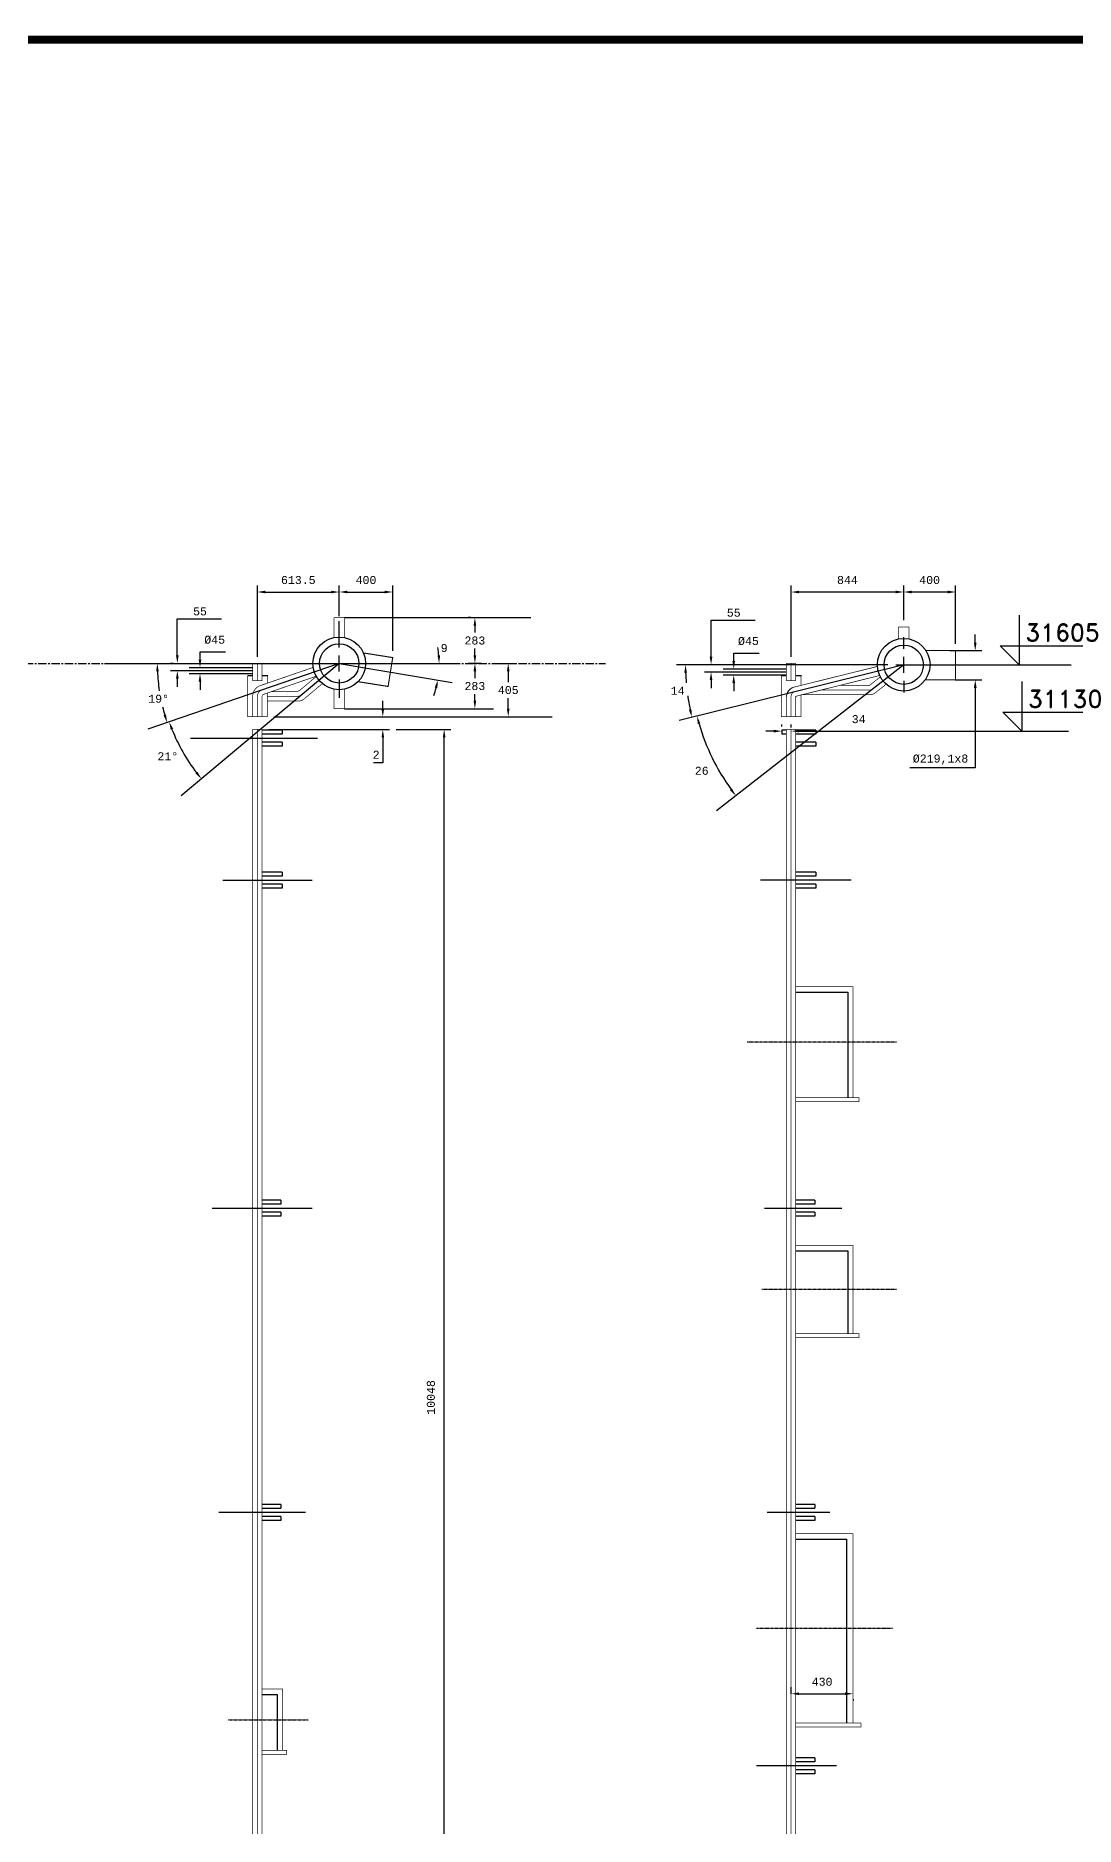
# Model space of a CAD drawing. Extents: x 13210 to 94108, y -7390 to 36310.
# Drawn here: x 45680 to 53469, y 22887 to 36310 of the extents above; entities that cross this region are included whole.
import ezdxf
from ezdxf.enums import TextEntityAlignment as Align

# ---------------------------------------------------------------- set-up
doc = ezdxf.new("R2010")
doc.units = 0
doc.header["$MEASUREMENT"] = 0
doc.header["$PDMODE"] = 3
for name, pattern in [('C3', [3.88, 2, -0.5, 0.88, -0.5]), ('CENTERX2', [100, 62.5, -12.5, 12.5, -12.5]), ('DASHEDX2', [1.5, 1, -0.5])]:
    doc.linetypes.add(name, pattern=pattern)
doc.layers.get('0').update_dxf_attribs({"linetype": 'CONTINUOUS'})
doc.layers.get('DEFPOINTS').update_dxf_attribs({"linetype": 'CONTINUOUS'})
for name, color, linetype in [('LINIE', 7, 'DASHEDX2'), ('POZIOMY', 7, 'CONTINUOUS'), ('RAMKA', 7, 'CONTINUOUS'), ('ROZWINIECIE', 3, 'CONTINUOUS'), ('WYMIAR1', 7, 'CONTINUOUS')]:
    doc.layers.add(name, color=color, linetype=linetype)
doc.styles.add('MONOTXT', font='monotxt')
doc.styles.add('ROMAND', font='romand')
doc.styles.get("Standard").update_dxf_attribs({"font": 'romans.shx'})
doc.dimstyles.new('KWA', dxfattribs={"dimscale": 20, "dimtxt": 3, "dimasz": 3, "dimexe": 2.5, "dimexo": 2.5, "dimgap": 1.5, "dimtad": 0, "dimtih": 1, "dimtoh": 1, "dimdsep": 46, "dimtxsty": 'Standard', "dimcen": -3, "dimdle": 1.25, "dimadec": 0, "dimazin": 0, "dimtfac": 0.75, "dimtofl": 0, "dimtmove": 2, "dimatfit": 3, "dimfxl": 0, "dimtvp": 1.5, "dimtolj": 1, "dimtzin": 12, "dimarcsym": 0})
doc.dimstyles.get("Standard").update_dxf_attribs({"dimtxt": 0.18, "dimasz": 0.18, "dimexe": 0.18, "dimexo": 0.0625, "dimgap": 0.09, "dimtad": 0, "dimtih": 1, "dimtoh": 1, "dimdec": 4, "dimzin": 0, "dimdsep": 46, "dimtxsty": 'Standard', "dimcen": 0.09, "dimadec": 0, "dimazin": 0, "dimtfac": 1, "dimtdec": 4, "dimtofl": 0, "dimtmove": 0, "dimatfit": 3, "dimfxl": 0, "dimtolj": 1, "dimtzin": 0, "dimarcsym": 0})

# ---------------------------------------------------------------- blocks, each defined once
blk = doc.blocks.new('*D88')
at = {"color": 0, "linetype": 'ByBlock'}
for start, end in [(4.5939, 9.1879), (341.2146, 345.8086)]:
    blk.add_arc((47953, 31605), 749, start, end, dxfattribs=at)
for points in [[(48710, 31665), (48690, 31665), (48702, 31605)], [(48669, 31424), (48689, 31419), (48692, 31480)]]:
    blk.add_solid(points, dxfattribs=at)
at = {"layer": 'DEFPOINTS', "color": 0, "linetype": 'ByBlock'}
for p in [(47953, 31605), (47953, 31605), (48810, 31605), (48800, 31462)]:
    blk.add_point(p, dxfattribs=at)
at = {"color": 0, "linetype": 'ByBlock', "style": 'MONOTXT'}
blk.add_text('9', height=60, dxfattribs=at).set_placement((48740, 31720), align=Align.MIDDLE_CENTER)
blk = doc.blocks.new('*D87')
at = {"color": 0, "linetype": 'ByBlock'}
for p, q in [((47340, 31655), (47340, 32190)), ((47400, 32140), (47893.5, 32140)), ((47953.5, 31960), (47953.5, 32190))]:
    blk.add_line(p, q, dxfattribs=at)
for points in [[(47400, 32150), (47400, 32130), (47340, 32140)], [(47893.5, 32150), (47893.5, 32130), (47953.5, 32140)]]:
    blk.add_solid(points, dxfattribs=at)
at = {"layer": 'DEFPOINTS', "color": 0, "linetype": 'ByBlock'}
for p in [(47953.5, 32140), (47953.5, 31910), (47340, 31605)]:
    blk.add_point(p, dxfattribs=at)
at = {"color": 0, "linetype": 'ByBlock', "style": 'MONOTXT'}
blk.add_text('613.5', height=60, dxfattribs=at).set_placement((47646.75, 32230), align=Align.MIDDLE_CENTER)
blk = doc.blocks.new('*D86')
at = {"color": 0, "linetype": 'ByBlock'}
for p, q in [((47954, 31960), (47954, 32190)), ((48014, 32140), (48294, 32140)), ((48354, 31698), (48354, 32190))]:
    blk.add_line(p, q, dxfattribs=at)
for points in [[(48014, 32150), (48014, 32130), (47954, 32140)], [(48294, 32150), (48294, 32130), (48354, 32140)]]:
    blk.add_solid(points, dxfattribs=at)
at = {"layer": 'DEFPOINTS', "color": 0, "linetype": 'ByBlock'}
for p in [(48354, 32140), (47954, 31910), (48354, 31648)]:
    blk.add_point(p, dxfattribs=at)
at = {"color": 0, "linetype": 'ByBlock', "style": 'MONOTXT'}
blk.add_text('400', height=60, dxfattribs=at).set_placement((48154, 32230), align=Align.MIDDLE_CENTER)
blk = doc.blocks.new('*D85')
at = {"color": 0, "linetype": 'ByBlock'}
for p, q in [((46740, 31665), (46740, 31725)), ((46710, 31605), (46690, 31605)), ((46710, 31550), (46690, 31550)), ((46740, 31490), (46740, 31430))]:
    blk.add_line(p, q, dxfattribs=at)
for points in [[(46730, 31665), (46750, 31665), (46740, 31605)], [(46730, 31490), (46750, 31490), (46740, 31550)]]:
    blk.add_solid(points, dxfattribs=at)
at = {"layer": 'DEFPOINTS', "color": 0, "linetype": 'ByBlock'}
for p in [(46740, 31605), (46760, 31605), (46760, 31550)]:
    blk.add_point(p, dxfattribs=at)
at = {"color": 0, "linetype": 'ByBlock', "style": 'MONOTXT'}
blk.add_text('55', height=60, dxfattribs=at).set_placement((46910, 31995), align=Align.MIDDLE_CENTER)
blk = doc.blocks.new('*D84')
at = {"color": 0, "linetype": 'ByBlock'}
for p, q in [((46910, 31632.5), (46910, 31692.5)), ((46910, 31692.5), (47100, 31692.5)), ((46940, 31572.5), (46860, 31572.5)), ((46940, 31527.5), (46860, 31527.5)), ((46910, 31467.5), (46910, 31407.5))]:
    blk.add_line(p, q, dxfattribs=at)
for points in [[(46900, 31632.5), (46920, 31632.5), (46910, 31572.5)], [(46900, 31467.5), (46920, 31467.5), (46910, 31527.5)]]:
    blk.add_solid(points, dxfattribs=at)
at = {"layer": 'DEFPOINTS', "color": 0, "linetype": 'ByBlock'}
for p in [(46910, 31572.5), (46990, 31572.5), (46990, 31527.5)]:
    blk.add_point(p, dxfattribs=at)
at = {"color": 0, "linetype": 'ByBlock', "style": 'MONOTXT'}
blk.add_text('%%C45', height=60, dxfattribs=at).set_placement((47020, 31782.5), align=Align.MIDDLE_CENTER)
blk = doc.blocks.new('*D293')
at = {"color": 0, "linetype": 'ByBlock'}
for p, q in [((48380, 31110), (48790, 31110)), ((48740, 21153), (48740, 31050)), ((48620, 21093), (48790, 21093))]:
    blk.add_line(p, q, dxfattribs=at)
for points in [[(48730, 31050), (48750, 31050), (48740, 31110)], [(48730, 21153), (48750, 21153), (48740, 21093)]]:
    blk.add_solid(points, dxfattribs=at)
at = {"layer": 'DEFPOINTS', "color": 0, "linetype": 'ByBlock'}
for p in [(48330, 31110), (48740, 31110), (48570, 21093)]:
    blk.add_point(p, dxfattribs=at)
at = {"color": 0, "linetype": 'ByBlock', "style": 'MONOTXT'}
blk.add_text('10048', height=60, rotation=90, dxfattribs=at).set_placement((48640, 26101.5), align=Align.MIDDLE_CENTER)
blk = doc.blocks.new('*D82')
at = {"color": 0, "linetype": 'ByBlock'}
for p, q in [((49120, 31605), (49270, 31605)), ((49220, 31545), (49220, 31465)), ((49220, 31265), (49220, 31345)), ((49140, 31205), (49270, 31205))]:
    blk.add_line(p, q, dxfattribs=at)
for points in [[(49210, 31545), (49230, 31545), (49220, 31605)], [(49210, 31265), (49230, 31265), (49220, 31205)]]:
    blk.add_solid(points, dxfattribs=at)
at = {"layer": 'DEFPOINTS', "color": 0, "linetype": 'ByBlock'}
for p in [(49070, 31605), (49090, 31205), (49220, 31205)]:
    blk.add_point(p, dxfattribs=at)
at = {"color": 0, "linetype": 'ByBlock', "style": 'MONOTXT'}
blk.add_text('405', height=60, dxfattribs=at).set_placement((49220, 31405), align=Align.MIDDLE_CENTER)
blk = doc.blocks.new('*D81')
at = {"color": 0, "linetype": 'ByBlock'}
for p, q in [((48970, 31545), (48970, 31495)), ((49000, 31605), (49020, 31605)), ((48970, 31325), (48970, 31375)), ((48920, 31265), (48920, 31265))]:
    blk.add_line(p, q, dxfattribs=at)
for points in [[(48960, 31545), (48980, 31545), (48970, 31605)], [(48960, 31325), (48980, 31325), (48970, 31265)]]:
    blk.add_solid(points, dxfattribs=at)
at = {"layer": 'DEFPOINTS', "color": 0, "linetype": 'ByBlock'}
for p in [(48950, 31605), (48970, 31605), (48970, 31265)]:
    blk.add_point(p, dxfattribs=at)
at = {"color": 0, "linetype": 'ByBlock', "style": 'MONOTXT'}
blk.add_text('283', height=60, dxfattribs=at).set_placement((48970, 31435), align=Align.MIDDLE_CENTER)
blk = doc.blocks.new('*D80')
at = {"color": 0, "linetype": 'ByBlock'}
for p, q in [((48940, 31948), (48920, 31948)), ((48970, 31888), (48970, 31836.5)), ((48970, 31665), (48970, 31716.5)), ((49020, 31605), (48920, 31605))]:
    blk.add_line(p, q, dxfattribs=at)
for points in [[(48960, 31888), (48980, 31888), (48970, 31948)], [(48960, 31665), (48980, 31665), (48970, 31605)]]:
    blk.add_solid(points, dxfattribs=at)
at = {"layer": 'DEFPOINTS', "color": 0, "linetype": 'ByBlock'}
for p in [(48990, 31948), (48970, 31605), (49070, 31605)]:
    blk.add_point(p, dxfattribs=at)
at = {"color": 0, "linetype": 'ByBlock', "style": 'MONOTXT'}
blk.add_text('283', height=60, dxfattribs=at).set_placement((48970, 31776.5), align=Align.MIDDLE_CENTER)
blk = doc.blocks.new('*D79')
at = {"color": 0, "linetype": 'ByBlock'}
for p, q in [((50910, 31622.5), (50910, 31682.5)), ((50910, 31682.5), (51100, 31682.5)), ((50940, 31562.5), (50860, 31562.5)), ((50940, 31517.5), (50860, 31517.5)), ((50910, 31457.5), (50910, 31397.5))]:
    blk.add_line(p, q, dxfattribs=at)
for points in [[(50900, 31622.5), (50920, 31622.5), (50910, 31562.5)], [(50900, 31457.5), (50920, 31457.5), (50910, 31517.5)]]:
    blk.add_solid(points, dxfattribs=at)
at = {"layer": 'DEFPOINTS', "color": 0, "linetype": 'ByBlock'}
for p in [(50910, 31562.5), (50990, 31562.5), (50990, 31517.5)]:
    blk.add_point(p, dxfattribs=at)
at = {"color": 0, "linetype": 'ByBlock', "style": 'MONOTXT'}
blk.add_text('%%C45', height=60, dxfattribs=at).set_placement((51020, 31772.5), align=Align.MIDDLE_CENTER)
blk = doc.blocks.new('*D78')
at = {"color": 0, "linetype": 'ByBlock'}
for p, q in [((50740, 31655), (50740, 31715)), ((50710, 31595), (50690, 31595)), ((50710, 31540), (50690, 31540)), ((50740, 31480), (50740, 31420))]:
    blk.add_line(p, q, dxfattribs=at)
for points in [[(50730, 31655), (50750, 31655), (50740, 31595)], [(50730, 31480), (50750, 31480), (50740, 31540)]]:
    blk.add_solid(points, dxfattribs=at)
at = {"layer": 'DEFPOINTS', "color": 0, "linetype": 'ByBlock'}
for p in [(50740, 31595), (50760, 31595), (50760, 31540)]:
    blk.add_point(p, dxfattribs=at)
at = {"color": 0, "linetype": 'ByBlock', "style": 'MONOTXT'}
blk.add_text('55', height=60, dxfattribs=at).set_placement((50910, 31985), align=Align.MIDDLE_CENTER)
blk = doc.blocks.new('*D77')
at = {"color": 0, "linetype": 'ByBlock'}
for p, q in [((52184, 31928), (52184, 32190)), ((52513, 32140), (52244, 32140)), ((52573, 31751), (52573, 32190))]:
    blk.add_line(p, q, dxfattribs=at)
for points in [[(52244, 32150), (52244, 32130), (52184, 32140)], [(52513, 32150), (52513, 32130), (52573, 32140)]]:
    blk.add_solid(points, dxfattribs=at)
at = {"layer": 'DEFPOINTS', "color": 0, "linetype": 'ByBlock'}
for p in [(52184, 32140), (52184, 31878), (52573, 31701)]:
    blk.add_point(p, dxfattribs=at)
at = {"color": 0, "linetype": 'ByBlock', "style": 'MONOTXT'}
blk.add_text('400', height=60, dxfattribs=at).set_placement((52378, 32230), align=Align.MIDDLE_CENTER)
blk = doc.blocks.new('*D76')
at = {"color": 0, "linetype": 'ByBlock'}
for p, q in [((51340, 31655), (51340, 32190)), ((52124, 32140), (51400, 32140)), ((52184, 31928), (52184, 32190))]:
    blk.add_line(p, q, dxfattribs=at)
for points in [[(51400, 32150), (51400, 32130), (51340, 32140)], [(52124, 32150), (52124, 32130), (52184, 32140)]]:
    blk.add_solid(points, dxfattribs=at)
at = {"layer": 'DEFPOINTS', "color": 0, "linetype": 'ByBlock'}
for p in [(51340, 32140), (52184, 31878), (51340, 31605)]:
    blk.add_point(p, dxfattribs=at)
at = {"color": 0, "linetype": 'ByBlock', "style": 'MONOTXT'}
blk.add_text('844', height=60, dxfattribs=at).set_placement((51762, 32230), align=Align.MIDDLE_CENTER)
blk = doc.blocks.new('POZ')
for p, q in [((0, 186), (0, 0)), ((0, 0), (-71, 71)), ((-71, 71), (387, 71))]:
    blk.add_line(p, q)
at = {"style": 'ROMAND', "flags": 4}
blk.add_attdef('POZIOM', (23, 88), '', height=65, dxfattribs=at)
blk = doc.blocks.new('*D295')
at = {"color": 0, "linetype": 'ByBlock'}
for p, q in [((51340, 23880), (51340, 23930)), ((51400, 23880), (51745, 23880)), ((51805, 23840), (51805, 23830))]:
    blk.add_line(p, q, dxfattribs=at)
for points in [[(51400, 23890), (51400, 23870), (51340, 23880)], [(51745, 23890), (51745, 23870), (51805, 23880)]]:
    blk.add_solid(points, dxfattribs=at)
at = {"layer": 'DEFPOINTS', "color": 0, "linetype": 'ByBlock'}
for p in [(51340, 23830), (51805, 23890), (51805, 23880)]:
    blk.add_point(p, dxfattribs=at)
at = {"color": 0, "linetype": 'ByBlock', "style": 'MONOTXT'}
blk.add_text('430', height=60, dxfattribs=at).set_placement((51572.5, 23970), align=Align.MIDDLE_CENTER)

msp = doc.modelspace()

# ---------------------------------------------------------------- linework, layer by layer
at = {"layer": 'DEFPOINTS', "color": 0, "linetype": 'ByBlock'}
for p in [(52480.0118, 31700.67439), (46193.5, 31605), (47953.5, 31605), (47953.5, 31605), (47953.5, 31605), (48013.5, 31605), (52064, 31595), (52184, 31595), (52184, 31595), (52184, 31595), (52519.99902, 31481.59878), (52720, 31481.59878), (47413.95227, 31204.79811), (47375, 31110), (48280, 31110), (51270, 31080.66479), (51340, 31097.04213), (51340, 31075.11544)]:
    msp.add_point(p, dxfattribs=at)
at = {"layer": 'LINIE'}
for p, q in [((47953.5, 31725), (47953.5, 31922.26155)), ((47953.5, 31545), (47953.5, 31665)), ((47953.5, 31485), (47953.5, 31347.73845))]:
    msp.add_line(p, q, dxfattribs=at)
at = {"layer": 'LINIE', "linetype": 'CENTERX2'}
msp.add_line((16197.95659, 31605), (49950, 31605), dxfattribs=at)
at = {"layer": 'LINIE', "linetype": 'Continuous'}
for p, q in [((46193.5, 31605), (48013.5, 31605)), ((47953.5, 31605), (46520, 31111.40637)), ((47953.5, 31605), (46770, 30611.92559)), ((47953.5, 31605), (48800, 31461.86324)), ((47953.5, 31605), (48810, 31605)), ((46840, 31044.87571), (47790, 31044.87571)), ((47080, 29980), (47750, 29980)), ((47000, 27520), (47750, 27520))]:
    msp.add_line(p, q, dxfattribs=at)
at = {"layer": 'LINIE', "linetype": 'DASHEDX2'}
for p, q in [((51375, 29141.125), (51765, 29141.125)), ((51765, 29141.125), (51765, 28348.875)), ((51375, 27201.125), (51765, 27201.125)), ((51765, 27201.125), (51765, 26578.875)), ((51375, 25040), (51755, 25040)), ((51755, 25040), (51755, 23660)), ((51755, 25040), (51755, 23660)), ((47375, 23875), (47490, 23875)), ((47490, 23455), (47490, 23875))]:
    msp.add_line(p, q, dxfattribs=at)
at = {"layer": 'RAMKA', "linetype": 'Continuous', "const_width": 60}
msp.add_lwpolyline([(13240, 36280), (94070, 36280), (94070, -7360), (13240, -7360)], close=True, dxfattribs=at)
at = {"layer": 'ROZWINIECIE', "linetype": 'Continuous'}
for p, q in [((47305, 31550), (46700, 31550)), ((47305, 31572.5), (46830, 31572.5)), ((51305, 31562.5), (50830, 31562.5)), ((47305, 31527.5), (46830, 31527.5)), ((47305, 31527.5), (46830, 31527.5)), ((47267.42157, 31515), (47305, 31515)), ((47375, 31515), (47417.42157, 31515)), ((51305, 31540), (50700, 31540)), ((51305, 31517.5), (50830, 31517.5)), ((51305, 31517.5), (50830, 31517.5)), ((51267.42157, 31515), (51305, 31515)), ((51375, 31515), (51417.42157, 31515)), ((47525.5, 31104.87571), (47375, 31104.87571)), ((47525.5, 31074.87571), (47375, 31074.87571)), ((47525.5, 31014.87571), (47375, 31014.87571)), ((47525.5, 31104.87571), (47525.5, 31075)), ((47525.5, 31014.87571), (47525.5, 30985)), ((51270, 31104.87571), (51270, 31074.87571)), ((51305, 31104.87571), (51270, 31104.87571)), ((51305, 31074.87571), (51270, 31074.87571)), ((51525.5, 31104.87571), (51375, 31104.87571)), ((51525.5, 31074.87571), (51375, 31074.87571)), ((51525.5, 31014.87571), (51375, 31014.87571)), ((51525.5, 31104.87571), (51525.5, 31075)), ((51525.5, 31014.87571), (51525.5, 30985)), ((47525.5, 30984.87571), (47375, 30984.87571)), ((51525.5, 30984.87571), (51375, 30984.87571)), ((47525.5, 30040), (47375, 30040)), ((47525.5, 30010), (47375, 30010)), ((47525.5, 29950), (47375, 29950)), ((47525.5, 30040), (47525.5, 30010.12429)), ((47525.5, 29950), (47525.5, 29920.12429)), ((51525.5, 30040), (51375, 30040)), ((51525.5, 30010), (51375, 30010)), ((51525.5, 29950), (51375, 29950)), ((51525.5, 30040), (51525.5, 30010.12429)), ((51525.5, 29950), (51525.5, 29920.12429)), ((47525.5, 29920), (47375, 29920)), ((51525.5, 29920), (51375, 29920)), ((47516.63344, 27580), (47375, 27580)), ((47516.63344, 27550), (47375, 27550)), ((47516.63344, 27580), (47516.63344, 27550.12429)), ((51516.63344, 27580), (51375, 27580)), ((51516.63344, 27550), (51375, 27550)), ((51516.63344, 27580), (51516.63344, 27550.12429)), ((47516.63344, 27490), (47375, 27490)), ((47516.63344, 27460), (47375, 27460)), ((47516.63344, 27490), (47516.63344, 27460.12429)), ((51516.63344, 27490), (51375, 27490)), ((51516.63344, 27460), (51375, 27460)), ((51516.63344, 27490), (51516.63344, 27460.12429)), ((47516.63344, 25300), (47375, 25300)), ((47516.63344, 25270), (47375, 25270)), ((47516.63344, 25300), (47516.63344, 25270.12429)), ((51516.63344, 25300), (51375, 25300)), ((51516.63344, 25270), (51375, 25270)), ((51516.63344, 25300), (51516.63344, 25270.12429)), ((47516.63344, 25210), (47375, 25210)), ((47516.63344, 25180), (47375, 25180)), ((47516.63344, 25210), (47516.63344, 25180.12429)), ((51516.63344, 25210), (51375, 25210)), ((51516.63344, 25180), (51375, 25180)), ((51516.63344, 25210), (51516.63344, 25180.12429)), ((51516.63344, 23400), (51375, 23400)), ((51516.63344, 23370), (51375, 23370)), ((51516.63344, 23400), (51516.63344, 23370.12429)), ((51516.63344, 23310), (51375, 23310)), ((51516.63344, 23280), (51375, 23280)), ((51516.63344, 23310), (51516.63344, 23280.12429))]:
    msp.add_line(p, q, dxfattribs=at)
at = {"layer": 'ROZWINIECIE', "const_width": 5}
for points in [[(47913.5, 31798.16345), (47913.5, 31948)], [(47993.5, 31948), (47993.5, 31798.16345)], [(52144, 31788.16345), (52144, 31878)], [(52224, 31878), (52224, 31788.16345)], [(47913.5, 31411.83655), (47913.5, 31265), (47993.5, 31265), (47993.5, 31411.83655)], [(51805, 25080), (51375, 25080)], [(51805, 23660), (51805, 25080)], [(51805, 23660), (51805, 25080)], [(51375, 23660), (51805, 23660)], [(51865, 23660), (51865, 23630), (51375, 23630)], [(51865, 23660), (51805, 23660)], [(51865, 23660), (51805, 23660)]]:
    msp.add_lwpolyline(points, dxfattribs=at)
at = {"layer": 'ROZWINIECIE', "linetype": 'Continuous'}
for points, const_width in [([(47913.5, 31948), (47993.5, 31948)], 5), ([(52144, 31878), (52224, 31878)], 5), ([(48128.13887, 31684.14849), (48354.18082, 31648.34696), (48319.90603, 31431.94444), (48093.86408, 31467.74597)], 8), ([(52344.04276, 31700.59135), (52572.90231, 31700.73113), (52573.03614, 31481.63117), (52344.17658, 31481.49139)], 8), ([(47340, 31605), (47340, 31475)], 5), ([(51305, 31605), (51375, 31605)], 5), ([(51305, 31605), (51305, 31475)], 5), ([(51340, 31605), (51340, 31475)], 5), ([(51375, 31605), (51375, 31475)], 5), ([(47413.95227, 31382.20209), (47413.95227, 31204.79811), (47267.42157, 31204.79811), (47267.42157, 31515)], 5), ([(47413.95227, 31515), (47413.95227, 31456.23554)], 5), ([(51413.95227, 31370.61623), (51413.95227, 31204.79811), (51267.42157, 31204.79811), (51267.42157, 31515)], 5), ([(51305, 31475), (51375, 31475)], 5), ([(52001.02359, 31513.30741), (51375, 31358.03701), (51375, 31205)], 5), ([(51413.95227, 31515), (51413.95227, 31439.67807)], 5), ([(52009.05652, 31503.85781), (51928.69703, 31440), (51704.89181, 31440)], 5), ([(47305, 31205), (47375, 31205)], 5), ([(51305, 31205), (51375, 31205)], 5), ([(47305, 31110), (47375, 31110)], 5), ([(51305, 31110), (51375, 31110)], 5), ([(51375, 29181.125), (51467.75, 29181.125), (51805, 29181.125), (51805, 28348.875)], 5), ([(51375, 28348.875), (51847.75, 28348.875), (51847.75, 28318.875), (51375, 28318.875)], 5), ([(51375, 27241.125), (51467.75, 27241.125), (51805, 27241.125), (51805, 26578.875)], 5), ([(51375, 26578.875), (51847.75, 26578.875), (51847.75, 26548.875), (51375, 26548.875)], 5), ([(47375, 23915), (47530, 23915), (47530, 23455)], 5), ([(47375, 23455), (47560, 23455), (47560, 23425), (47375, 23425)], 5), ([(47530, 23455), (47375, 23455)], 5)]:
    msp.add_lwpolyline(points, dxfattribs=dict(at, const_width=const_width))
at = {"layer": 'ROZWINIECIE', "linetype": 'Continuous', "const_width": 5}
msp.add_lwpolyline([(47305, 31605), (47305, 31475), (47375, 31475), (47375, 31605)], close=True, dxfattribs=at)
for points in [[(47305, 31205), (47305, 31358.09036, -0.3201025237), (47362.32671, 31438.45943), (47758.54998, 31574.89005)], [(51305, 31205), (51305, 31346.50449, -0.3201025237), (51362.32671, 31426.87357), (51987.17704, 31581.85296)], [(51984.17233, 31581.24882), (51358.14874, 31425.97842, 0.3446704251), (51305, 31358.03701), (51305, 31205, 0.1992718546)], [(51992.59796, 31547.27811), (51366.57437, 31392.00772, 0.3446704251), (51340, 31358.03701), (51340, 31205, 0.1992718546)], [(47340, 31205), (47340, 31358.09036, -0.3201025237), (47373.72159, 31405.36628), (47766.98554, 31540.77792)], [(47375, 31205), (47375, 31358.09036, -0.3201025237), (47385.11648, 31372.27313), (47781.33975, 31508.70375)], [(51375, 31205), (51375, 31346.50449, -0.3201025237), (51385.11648, 31360.68727), (52003.99284, 31514.18496)], [(52051.90514, 31448.4972), (51972.24673, 31385.1965, -0.1694626336), (51928.69703, 31370), (51413.95227, 31370)], [(52028.02985, 31474.22983), (51950.47188, 31412.59825, -0.1694626336), (51928.69703, 31405), (51563.77781, 31405)], [(47305, 21093), (47305, 31110, -0.3201025237)], [(47340, 21093), (47340, 31110, -0.3201025237)], [(47375, 21093), (47375, 31110, -0.3201025237)], [(51305, 31110), (51305, 20638.52584, 0.1992718546), (51325.57103, 20588.95995), (52391, 19526.47416), (52391, 13600), (52461, 13600), (52461, 19526.47416, 0.1992718546), (52440.42897, 19576.04005), (51375, 20638.52584), (51375, 31110)], [(51340, 31110), (51340, 20638.52584, 0.1992718546), (51350.28552, 20613.7429), (52415.71448, 19551.2571, -0.1992718546), (52426, 19526.47416), (52426, 13600, -0.1539097545)]]:
    msp.add_lwpolyline(points, format="xyb", dxfattribs=at)
at = {"layer": 'ROZWINIECIE', "const_width": 5}
for points in [[(47802.38888, 31478.20272), (47676.05143, 31372.193, -0.1763269807), (47637.48417, 31358.15567), (47413.95227, 31358.15567)], [(47827.28405, 31453.40299), (47688.79038, 31337.193, -0.1763269807), (47650.22313, 31323.15567), (47413.95227, 31323.15567)], [(47782.28892, 31507.0261), (47663.31247, 31407.193, -0.1763269807), (47624.74521, 31393.15567), (47445.76376, 31393.15567)]]:
    msp.add_lwpolyline(points, format="xyb", dxfattribs=at)
at = {"layer": 'ROZWINIECIE', "linetype": 'Continuous'}
for centre, radius in [((47953.5, 31605), 197.26155), ((47953.5, 31605), 147.26155), ((52184, 31595), 197.26155), ((52184, 31595), 147.26155)]:
    msp.add_circle(centre, radius, dxfattribs=at)
at = {"layer": 'WYMIAR1', "linetype": 'Continuous'}
for p, q in [((47993.5, 31948), (49390, 31948)), ((46740, 31725), (46740, 31940)), ((46740, 31940), (47070, 31940)), ((50740, 31930), (51070, 31930)), ((50740, 31715), (50740, 31930)), ((52184, 31715), (52184, 31802.26155)), ((52064, 31595), (50480, 31595)), ((52184, 31595), (50500, 31176.71749)), ((52184, 31595), (50780, 30498.65275)), ((52124, 31595), (52244, 31595)), ((52184, 31535), (52184, 31655)), ((52184, 31595), (53440, 31595)), ((52304, 31595), (52391.26155, 31595)), ((52184, 31475), (52184, 31387.73845)), ((47993.5, 31265), (49110, 31265)), ((51918.94899, 31097.04213), (53420, 31097.04213)), ((51790, 29980), (51110, 29980)), ((51140, 27520), (51720, 27520)), ((47700, 25240), (47050, 25240)), ((51630, 25240), (51160, 25240)), ((51680, 23340), (51080, 23340))]:
    msp.add_line(p, q, dxfattribs=at)
at = {"layer": 'WYMIAR1', "color": 0, "linetype": 'ByBlock'}
for p, q in [((52720, 31760.67439), (52720, 31820.67439)), ((52530.0118, 31700.67439), (52770, 31700.67439)), ((52569.99902, 31481.59878), (52770, 31481.59878)), ((52720, 31421.59878), (52720, 30821.59878)), ((48280, 31264.79811), (48280, 31324.79811)), ((47463.95227, 31204.79811), (49550, 31204.79811)), ((51270, 31130.66479), (51270, 31147.04213)), ((51340, 31125.11544), (51340, 31147.04213)), ((47425, 31110), (48330, 31110)), ((48280, 31050), (48280, 30860)), ((51210, 31097.04213), (51150, 31097.04213)), ((51400, 31097.04213), (51460, 31097.04213)), ((51460, 31097.04213), (51918.94899, 31097.04213)), ((48280, 30860), (48210, 30860)), ((52720, 30821.59878), (52230, 30821.59878))]:
    msp.add_line(p, q, dxfattribs=at)
at = {"layer": 'WYMIAR1', "linetype": 'C3'}
for p, q in [((52130, 28765), (51010, 28765)), ((52130, 26910), (51120, 26910)), ((52100, 24370), (51080, 24370)), ((47120, 23685), (47720, 23685))]:
    msp.add_line(p, q, dxfattribs=at)
at = {"layer": 'WYMIAR1', "color": 0, "linetype": 'ByBlock'}
for centre, radius, start, end in [((47953.5, 31605), 1363.89782, 182.520734324, 188.644574071), ((52184, 31595), 1635.66531, 182.101860035, 184.734305381), ((47953.5, 31605), 1363.89782, 193.785497868, 196.479265676), ((52184, 31595), 1635.66531, 188.185901494, 191.847330433), ((52184, 31595), 1596.30855, 196.102877584, 215.83166896), ((47953.5, 31605), 1347.69702, 201.551041295, 217.448958705)]:
    msp.add_arc(centre, radius, start, end, dxfattribs=at)
for points in [[(52710, 31760.67439), (52730, 31760.67439), (52720, 31700.67439)], [(46580.92435, 31544.79456), (46600.91951, 31545.23447), (46589.60218, 31605)], [(50539.43684, 31534.82668), (50559.43348, 31535.1935), (50548.33469, 31595)], [(52710, 31421.59878), (52730, 31421.59878), (52720, 31481.59878)], [(46655.15227, 31221.15228), (46636.10325, 31215.05844), (46663.90928, 31160.95831)], [(46690.63916, 31106.4852), (46709.3999, 31113.41589), (46679.22744, 31166.23277)], [(48270, 31264.79811), (48290, 31264.79811), (48280, 31204.79811)], [(50592.92511, 31261.4226), (50573.42975, 31256.95819), (50596.57066, 31200.70432)], [(50640.66417, 31149.65064), (50659.98033, 31154.8358), (50634.76678, 31210.19171)], [(48270, 31050), (48290, 31050), (48280, 31110)], [(51210, 31107.04213), (51210, 31087.04213), (51270, 31097.04213)], [(51400, 31107.04213), (51400, 31087.04213), (51340, 31097.04213)], [(46891.37126, 30791.78261), (46875.76799, 30779.27109), (46921.10419, 30738.71706)], [(50897.80416, 30666.51697), (50881.81225, 30654.50619), (50925.84055, 30612.53585)]]:
    msp.add_solid(points, dxfattribs=at)

# ---------------------------------------------------------------- block references
at = {"layer": 'POZIOMY', "linetype": 'Continuous', "xscale": 2, "yscale": 2, "zscale": 2}
for p, values in [((53050, 31595), {'POZIOM': '31605'}), ((53070, 31097.04213), {'POZIOM': '31130'})]:
    msp.add_blockref('POZ', p, dxfattribs=at).add_auto_attribs(values)

# ---------------------------------------------------------------- texts
at = {"layer": 'WYMIAR1', "color": 0, "linetype": 'ByBlock', "style": 'MONOTXT'}
for s, p in [('14', (50490, 31400)), ('34', (51846.16502, 31187.04213)), ('2', (48230, 30920)), ('%%C219,1x8', (52460, 30891.59878))]:
    msp.add_text(s, height=60, dxfattribs=at).set_placement(p, align=Align.MIDDLE_CENTER)
for s, p in [('19%%d', (46600, 31340)), ('21%%d', (46668.69724, 30909.06478)), ('26', (50670, 30800))]:
    msp.add_text(s, height=60, dxfattribs=at).set_placement(p, align=Align.MIDDLE)

# ---------------------------------------------------------------- dimensions: what is measured, and where the dimension line sits
at = {"layer": 'WYMIAR1', "linetype": 'Continuous'}
dim = msp.add_linear_dim(base=(47953.5, 32140), p1=(47340, 31605), p2=(47953.5, 31910), dimstyle='KWA', dxfattribs=at)
dim.commit()
dim.dimension.update_dxf_attribs({"geometry": '*D87', "text_midpoint": (47646.75, 32230)})
for base, p1, p2, text, dimstyle, picture, middle in [((48354.18082, 32140), (47953.5, 31910), (48354.18082, 31648.34696), '400', 'KWA', '*D86', (48153.84041, 32230)), ((51340, 32140), (52184, 31878), (51340, 31605), '844', 'KWA', '*D76', (51762, 32230)), ((52184, 32140), (52572.90231, 31700.73113), (52184, 31878), '400', 'KWA', '*D77', (52378.45116, 32230)), ((51805, 23880), (51340, 23830), (51805, 23890), '430', 'Standard', '*D295', (51572.5, 23970))]:
    dim = msp.add_linear_dim(base=base, p1=p1, p2=p2, text=text, dimstyle=dimstyle, dxfattribs=at)
    dim.commit()
    dim.dimension.update_dxf_attribs({"geometry": picture, "text_midpoint": middle})
for base, p1, p2, picture, middle in [((46740, 31605), (46760, 31550), (46760, 31605), '*D85', (46910, 31995)), ((50740, 31595), (50760, 31540), (50760, 31595), '*D78', (50910, 31985))]:
    dim = msp.add_linear_dim(base=base, p1=p1, p2=p2, angle=90, dimstyle='KWA', dxfattribs=at)
    dim.commit()
    dim.dimension.update_dxf_attribs({"geometry": picture, "text_midpoint": middle, "dimtype": 128})
for base, p1, p2, text, picture, middle in [((48970, 31605), (48990, 31948), (49070, 31605), '283', '*D80', (48970, 31776.5)), ((46910, 31572.5), (46990, 31527.5), (46990, 31572.5), '%%C45', '*D84', (47020, 31782.5)), ((50910, 31562.5), (50990, 31517.5), (50990, 31562.5), '%%C45', '*D79', (51020, 31772.5)), ((48970, 31605), (48970, 31265), (48950, 31605), '283', '*D81', (48970, 31435)), ((49220, 31204.79811), (49070, 31605), (49090, 31204.79811), '405', '*D82', (49220, 31404.89905))]:
    dim = msp.add_linear_dim(base=base, p1=p1, p2=p2, angle=90, text=text, dimstyle='KWA', dxfattribs=at)
    dim.commit()
    dim.dimension.update_dxf_attribs({"geometry": picture, "text_midpoint": middle})
dim = msp.add_angular_dim_2l(base=(48700, 31550), line1=((47953.5, 31605), (48810, 31605)), line2=((47953.5, 31605), (48800, 31461.86324)), text='9', dimstyle='KWA', override={"dimadec": 2, "dimazin": 2}, dxfattribs=at)
dim.commit()
dim.dimension.update_dxf_attribs({"geometry": '*D88', "text_midpoint": (48740, 31720), "dimtype": 130})
dim = msp.add_linear_dim(base=(48740, 31110), p1=(48570, 21093), p2=(48330, 31110), angle=90, text='10048', dimstyle='KWA', dxfattribs=at)
dim.commit()
dim.dimension.update_dxf_attribs({"geometry": '*D293', "text_midpoint": (48640, 26101.5), "dimtype": 128, "text_rotation": 90})

doc.saveas('drawing.dxf')
